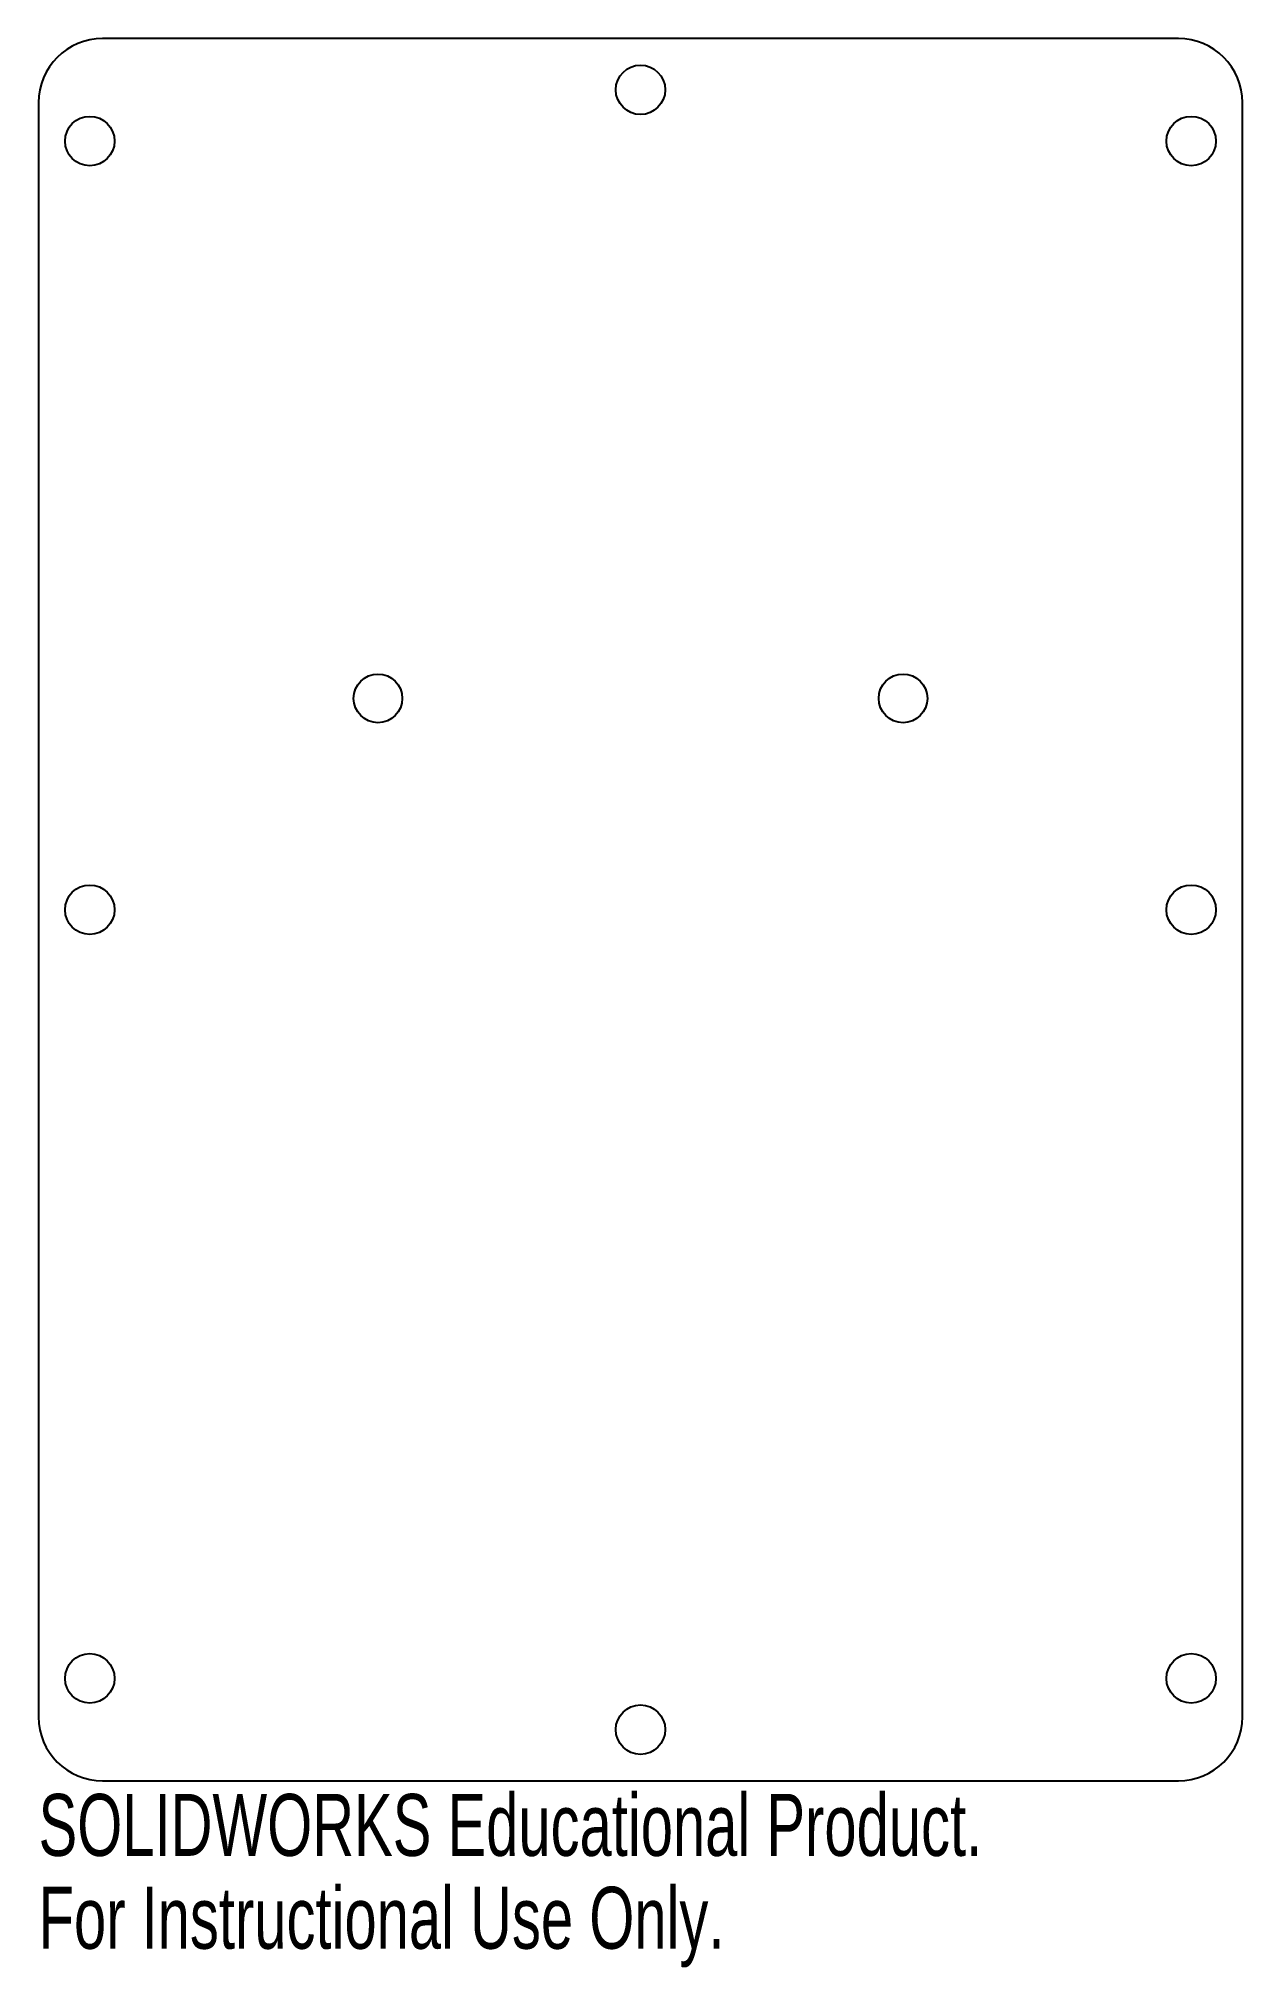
# Model space of a CAD drawing. Header units: millimetres. Extents: x -47 to 47, y -23 to 128.
import ezdxf

# ---------------------------------------------------------------- set-up
doc = ezdxf.new("R2010")
doc.units = ezdxf.units.MM
doc.styles.add('SLDTEXTSTYLE0', font='TXT', dxfattribs={"width": 0.7})

msp = doc.modelspace()

# ---------------------------------------------------------------- linework, layer by layer
at = {"color": 7, "linetype": 'Continuous', "lineweight": 25}
for p, q in [((42, 128), (-42, 128)), ((-47, 123), (-47, -3)), ((47, -3), (47, 123)), ((-42, -8), (42, -8))]:
    msp.add_line(p, q, dxfattribs=at)
for centre, radius in [((0, 124), 1.93), ((-43, 120), 1.93), ((43, 120), 1.93), ((-20.5, 76.5), 1.9), ((20.5, 76.5), 1.9), ((-43, 60), 1.93), ((43, 60), 1.93), ((-43, 0), 1.93), ((43, 0), 1.93), ((0, -4), 1.93)]:
    msp.add_circle(centre, radius, dxfattribs=at)
for centre, start, end in [((-42, 123), 90, 180), ((42, 123), 0, 90), ((-42, -3), 180, 270), ((42, -3), 270, 0)]:
    msp.add_arc(centre, 5, start, end, dxfattribs=at)

# ---------------------------------------------------------------- texts
at = {"color": 7, "linetype": 'Continuous', "char_height": 4.8336, "attachment_point": 1, "style": 'SLDTEXTSTYLE0'}
for s, insert in [('SOLIDWORKS Educational Product.', (-47, -9.02)), ('For Instructional Use Only.', (-47, -16.27))]:
    msp.add_mtext(s, dxfattribs=dict(at, insert=insert))

doc.saveas('drawing.dxf')
